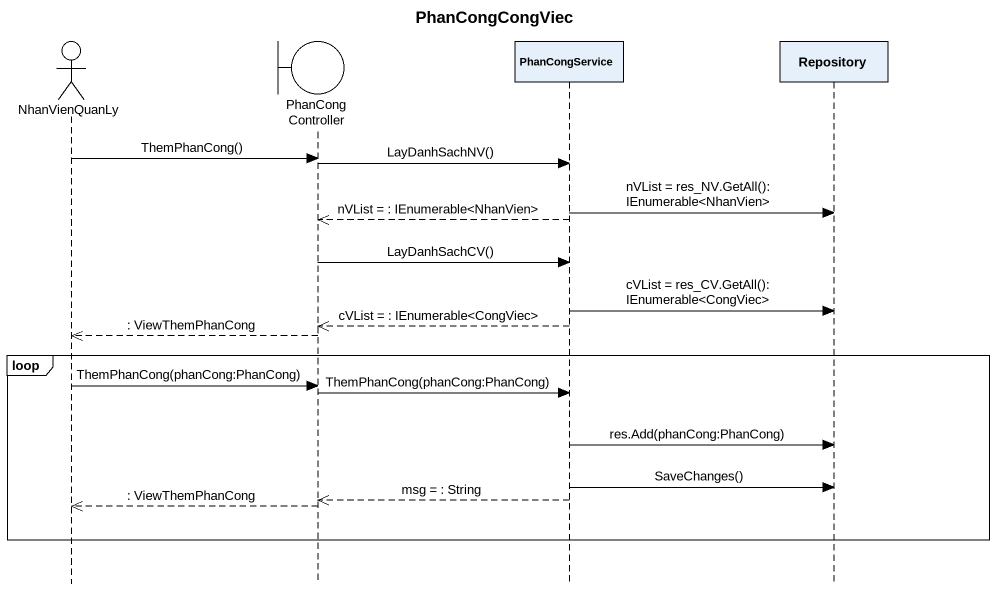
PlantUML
@startuml
title PhanCongCongViec
hide footbox
actor NhanVienQuanLy
boundary PhanCongController
participant PhanCongService
participant Repository

NhanVienQuanLy -> PhanCongController : ThemPhanCong()
PhanCongController -> PhanCongService : LayDanhSachNV()
PhanCongService -> Repository : nVList = res_NV.GetAll(): IEnumerable<NhanVien>
PhanCongService -->> PhanCongController : nVList = : IEnumerable<NhanVien>
PhanCongController -> PhanCongService : LayDanhSachCV()
PhanCongService -> Repository : cVList = res_CV.GetAll(): IEnumerable<CongViec>
PhanCongService -->> PhanCongController : cVList = : IEnumerable<CongViec>
PhanCongController -->> NhanVienQuanLy : : ViewThemPhanCong
loop
  NhanVienQuanLy -> PhanCongController : ThemPhanCong(phanCong:PhanCong)
  PhanCongController -> PhanCongService : ThemPhanCong(phanCong:PhanCong)
  PhanCongService -> Repository : res.Add(phanCong:PhanCong)
  PhanCongService -> Repository : SaveChanges()
  PhanCongService -->> PhanCongController : msg = : String
  PhanCongController -->> NhanVienQuanLy : : ViewThemPhanCong
end
@enduml
